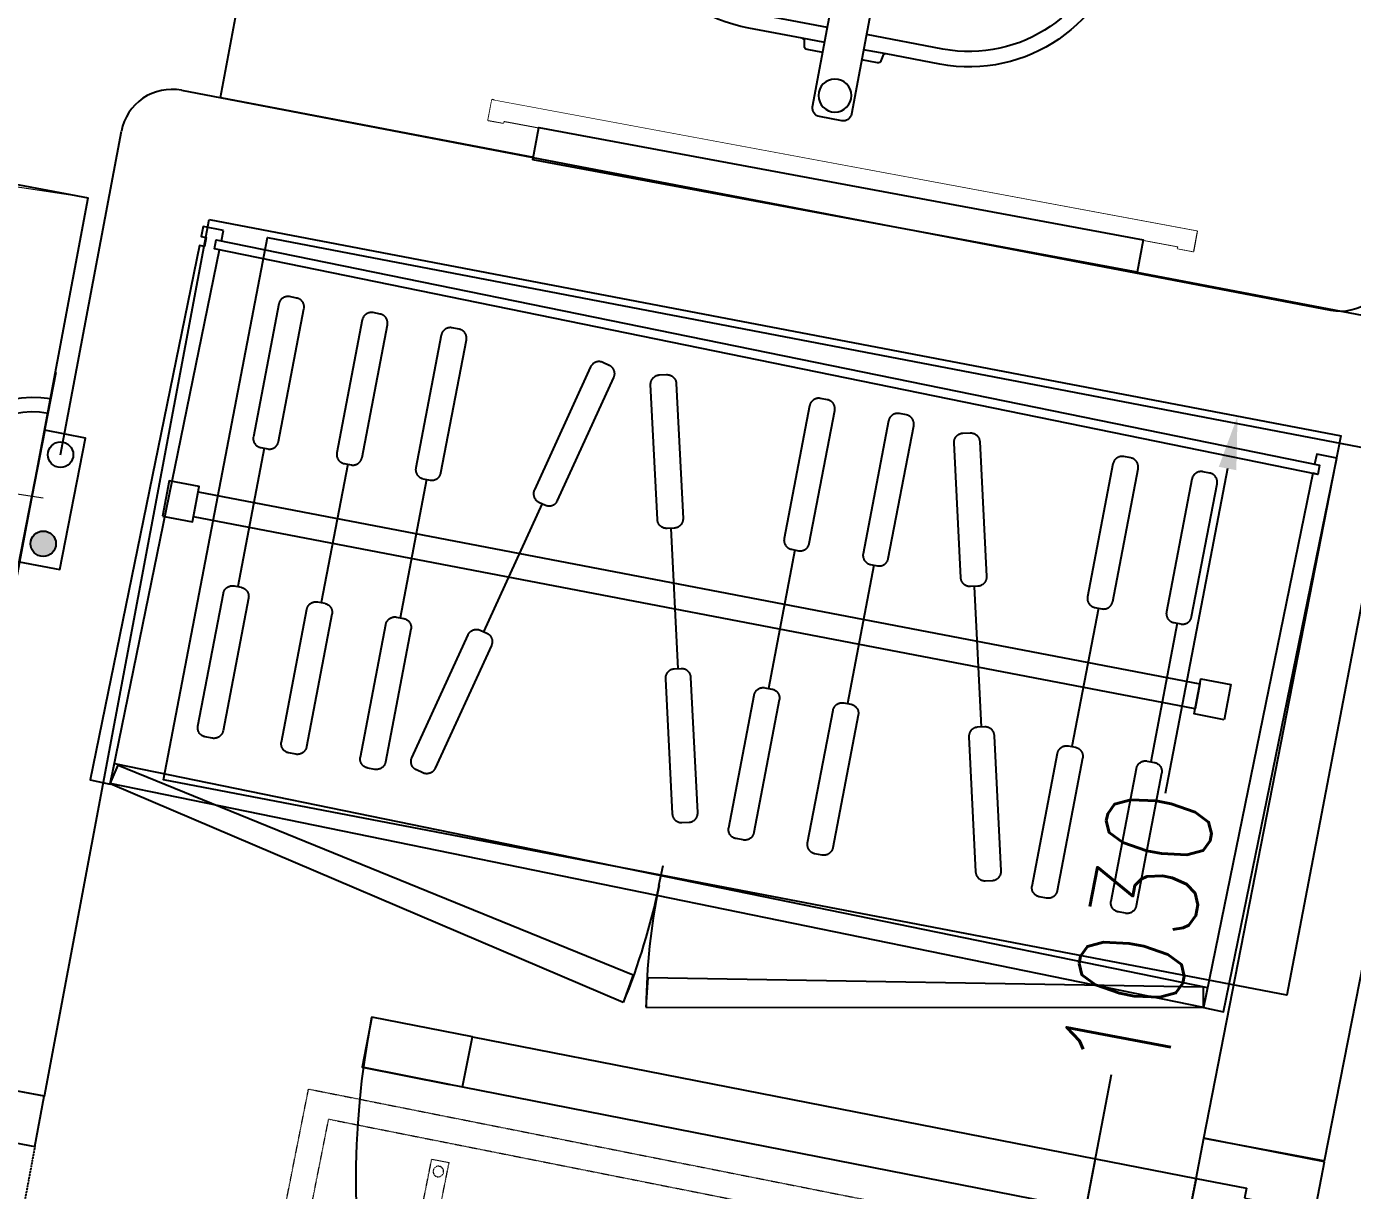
# Model space of a CAD drawing. Extents: x -678889171 to 586587, y -792238163 to 335485.
# Drawn here: x 56635 to 57930, y 27713 to 28850 of the extents above; entities that cross this region are included whole.
import ezdxf
from ezdxf.xclip import XClip

# ---------------------------------------------------------------- set-up
doc = ezdxf.new("R2010")
doc.units = 0
doc.header["$MEASUREMENT"] = 0
doc.header["$XCLIPFRAME"] = 2
doc.set_wipeout_variables(frame=1)
doc.linetypes.add('HIDDEN', pattern=[0.375, 0.25, -0.125])
doc.linetypes.add('XR-Typ21$0$XR-A-TYP-2-3-4-6-7-8-9-10$0$HIDDEN', pattern=[0.375, 0.25, -0.125])
doc.layers.get('0').update_dxf_attribs({"color": 8})
doc.layers.get('Defpoints').update_dxf_attribs({"color": 252})
for name, color, linetype in [('1', 8, 'Continuous'), ('9TH-FURN$0$A-SITE-PATT', 252, 'Continuous'), ('E-POW-BLOCK', 4, 'Continuous'), ('XR-A-5TH floor-Ceiling$0$A-SITE-PATT', 12, 'Continuous'), ('XR-A-9TH-FLOOR$0$A-ANNO-SYMB', 252, 'Continuous'), ('XR-A-TYP.furn$0$A-SITE-PATT', 252, 'Continuous'), ('XR-A-TYP.furn$0$XR-A-TYP-2-3-5-6-7-9$0$I-FURN', 252, 'Continuous'), ('XR-A-TYP.furn$0$XR-A-TYP-2-3-5-6-7-9$0$XREF_1BR$0$I-FURN', 252, 'Continuous'), ('XR-Typ21$0$A-WALL', 252, 'Continuous'), ('XR-Typ21$0$XR-A-2ND-FURN$0$XR-A-TYP-2-3-5-6-7-9$0$A-FURN-SANT', 252, 'Continuous'), ('XR-Typ21$0$XR-A-TYP-2-3-4-6-7-8-9-10$0$A-DOOR', 252, 'Continuous'), ('XR-Typ21$0$XR-A-TYP-2-3-4-6-7-8-9-10$0$A-FLOR-OVHD', 252, 'XR-Typ21$0$XR-A-TYP-2-3-4-6-7-8-9-10$0$HIDDEN')]:
    doc.layers.add(name, color=color, linetype=linetype)
for name, color, linetype, lineweight in [('14- SAD FLEX', 30, 'Continuous', 0), ('2-MH TEXT', 2, 'Continuous', 0), ('Air Outlets', 8, 'Continuous', 0), ('LATS_EQ_IDU', 7, 'Continuous', 0)]:
    doc.layers.add(name, color=color, linetype=linetype, lineweight=lineweight)
doc.styles.add('ROMANS', font='romans.shx')
doc.styles.add('Work$0$E-M.MODUL', font='romans.shx', dxfattribs={"width": 0.8})
doc.dimstyles.new('Work$0$S-DIM', dxfattribs={"dimscale": 500, "dimtxt": 0.2065, "dimasz": 0.104, "dimexe": 0, "dimexo": 0, "dimgap": 0, "dimtad": 0, "dimdec": 0, "dimzin": 0, "dimdsep": 46, "dimtxsty": 'Work$0$E-M.MODUL', "dimcen": 0.25, "dimclrd": 5, "dimclre": 5, "dimclrt": 1, "dimadec": 0, "dimazin": 0, "dimtfac": 1, "dimtdec": 0, "dimtofl": 0, "dimtmove": 0, "dimatfit": 3, "dimfxl": 1, "dimtolj": 1, "dimtzin": 0, "dimlwe": 13, "dimarcsym": 0})

# ---------------------------------------------------------------- blocks, each defined once
blk = doc.blocks.new('SO1 WP')
at = {"layer": 'E-POW-BLOCK'}
h = blk.add_hatch(color=3, dxfattribs=at)
h.dxf.hatch_style = 1
edge = h.paths.add_edge_path()
edge.add_arc((-0.1064, -0.0481), 0.0303, 0, 360)
at = {"layer": 'E-POW-BLOCK', "color": 3}
for p, q in [((0, 0.2), (0, 0.45)), ((-0.3, 0), (0.3, 0))]:
    blk.add_line(p, q, dxfattribs=at)
blk.add_lwpolyline([(0.1593, 0), (-0.1593, 0), (-0.1593, -0.0988), (0.1593, -0.0988)], close=True, dxfattribs=at)
for centre in [(-0.1064, -0.0481), (0.1096, -0.0481)]:
    blk.add_circle(centre, 0.0303, dxfattribs=at)
for centre, radius, start, end in [((0, -0.0028), 0.2353, 0.6833, 179.3167), ((0, 0), 0.2, 0, 180)]:
    blk.add_arc(centre, radius, start, end, dxfattribs=at)
blk = doc.blocks.new('*U2788')
at = {"layer": '14- SAD FLEX', "color": 0, "linetype": 'HIDDEN', "ltscale": 0.1}
for p, q in [((0, 0), (0, 600.1)), ((0, 600.1), (600.1, 600.1)), ((600.1, 600.1), (600.1, 0)), ((25, 25), (25, 575.1)), ((25, 575.1), (575.1, 575.1)), ((575.1, 575.1), (575.1, 25)), ((100, 497.9), (100, 533)), ((100, 533), (500, 302.2)), ((98, 493.8), (72, 493.8)), ((72, 493.8), (72, 397.4)), ((98, 393.3), (98, 497.9)), ((102.1, 497.9), (98, 497.9)), ((98, 397.4), (98, 493.8)), ((102.1, 393.3), (102.1, 497.9)), ((102.1, 397.4), (102.1, 493.8)), ((102.1, 493.8), (128, 493.8)), ((128, 493.8), (128, 397.4)), ((452.7, 468.8), (461.7, 468.8)), ((452.7, 468.8), (452.7, 451.5)), ((461.7, 477.4), (461.7, 442.9)), ((461.7, 477.4), (478.9, 477.4)), ((478.9, 468.8), (556.5, 468.8)), ((430.5, 446.5), (430.5, 439.8)), ((447.7, 446.5), (430.5, 446.5)), ((447.7, 446.5), (447.7, 439.8)), ((452.7, 451.5), (461.7, 451.5)), ((478.9, 442.9), (461.7, 442.9)), ((478.9, 451.5), (556.5, 451.5)), ((447.7, 439.8), (430.5, 439.8)), ((72, 397.4), (98, 397.4)), ((102.1, 393.3), (98, 393.3)), ((100, 220.4), (100, 393.3)), ((128, 397.4), (102.1, 397.4)), ((500, 302.2), (100, 38.4)), ((98, 220.4), (98, 115.8)), ((102.1, 220.4), (102.1, 115.8)), ((72, 119.8), (72, 216.3)), ((72, 216.3), (98, 216.3)), ((128, 216.3), (102.1, 216.3)), ((128, 119.8), (128, 216.3)), ((461.6, 160.7), (461.6, 126.3)), ((461.6, 160.7), (478.9, 160.7)), ((478.9, 160.7), (478.9, 126.3)), ((452.7, 152.1), (461.6, 152.1)), ((452.7, 152.1), (452.7, 134.8)), ((478.9, 152.1), (556.4, 152.1)), ((556.4, 152.1), (556.4, 134.8)), ((430.4, 129.8), (430.4, 123.2)), ((447.7, 129.8), (430.4, 129.8)), ((447.7, 129.8), (447.7, 123.2)), ((452.7, 134.8), (461.6, 134.8)), ((478.9, 134.8), (556.4, 134.8)), ((98, 119.8), (72, 119.8)), ((100, 38.4), (100, 119.8)), ((102.1, 119.8), (128, 119.8)), ((447.7, 123.2), (430.4, 123.2)), ((478.9, 126.3), (461.6, 126.3)), ((575, 25), (25, 25)), ((575.1, 25), (25, 25)), ((600, 0), (0, 0)), ((600.1, 0), (0, 0))]:
    blk.add_line(p, q, dxfattribs=at)
at = {"layer": '14- SAD FLEX', "color": 0}
for p, q in [((100, 533), (500.1, 533)), ((500.1, 533), (500.1, 468.8)), ((478.9, 477.4), (478.9, 442.9)), ((556.5, 468.8), (556.5, 451.5)), ((500.1, 451.5), (500, 152.1)), ((98, 220.4), (102.1, 220.4)), ((500, 134.8), (500, 38.4)), ((102.1, 115.8), (98, 115.8)), ((100, 38.4), (500, 38.4))]:
    blk.add_line(p, q, dxfattribs=at)
at = {"layer": '14- SAD FLEX', "color": 0, "linetype": 'HIDDEN', "ltscale": 0.1, "extrusion": (-1.424e-13, -1.03492e-17, -1)}
for centre in [(87, 480.1), (87, 449.9), (87, 419.2), (87, 163.8), (87, 133.5)]:
    blk.add_ellipse(centre, major_axis=(-0.07, 2.91), ratio=0.999999, start_param=-1.547113, end_param=4.736072, dxfattribs=at)
at = {"layer": '14- SAD FLEX', "color": 0, "extrusion": (-1.424e-13, -1.15929e-17, -1)}
for centre in [(113, 480.1), (113, 449.9)]:
    blk.add_ellipse(centre, major_axis=(-0.1, 2.91), ratio=0.999999, start_param=-1.537705593972815, end_param=4.745479713206769, dxfattribs=at)
at = {"layer": '14- SAD FLEX', "color": 0, "linetype": 'HIDDEN', "ltscale": 0.1, "extrusion": (-1.424e-13, -7.24316e-19, -1)}
blk.add_ellipse((452.7, 446.5), major_axis=(0, 22.3), ratio=0.999999, start_param=4.712047, end_param=6.282844, dxfattribs=at)
at = {"layer": '14- SAD FLEX', "color": 0, "linetype": 'HIDDEN', "ltscale": 0.1, "extrusion": (-1.424e-13, 4.4163e-18, -1)}
blk.add_ellipse((545.8, 460.1), major_axis=(0.29, 5.15), ratio=0.999999, start_param=4.656950285228202, end_param=10.94013559240779, dxfattribs=at)
at = {"layer": '14- SAD FLEX', "color": 0, "linetype": 'HIDDEN', "ltscale": 0.1, "extrusion": (-1.424e-13, -2.73922e-18, -1)}
blk.add_ellipse((452.7, 446.5), major_axis=(-0.04, 5), ratio=0.999999, start_param=-1.562211, end_param=0.008586, dxfattribs=at)
at = {"layer": '14- SAD FLEX', "color": 0, "linetype": 'HIDDEN', "ltscale": 0.1, "extrusion": (-1.424e-13, -1.15929e-17, -1)}
for centre in [(113, 419.2), (113, 194.4), (113, 163.8), (113, 133.5)]:
    blk.add_ellipse(centre, major_axis=(-0.1, 2.91), ratio=0.999999, start_param=-1.537705593972815, end_param=4.745479713206769, dxfattribs=at)
at = {"layer": '14- SAD FLEX', "color": 0, "extrusion": (-1.424e-13, -1.03492e-17, -1)}
blk.add_ellipse((87, 194.4), major_axis=(-0.07, 2.91), ratio=0.999999, start_param=-1.547113, end_param=4.736072, dxfattribs=at)
at = {"layer": '14- SAD FLEX', "color": 0, "linetype": 'HIDDEN', "ltscale": 0.1, "extrusion": (-1.424e-13, -7.31176e-19, -1)}
blk.add_ellipse((452.7, 129.8), major_axis=(0, 22.3), ratio=0.999999, start_param=4.712047, end_param=6.282844, dxfattribs=at)
at = {"layer": '14- SAD FLEX', "color": 0, "linetype": 'HIDDEN', "ltscale": 0.1, "extrusion": (-1.424e-13, 3.32278e-18, -1)}
blk.add_ellipse((545.7, 143.5), major_axis=(0.29, 5.15), ratio=0.999999, start_param=4.656950285228202, end_param=10.94013559240779, dxfattribs=at)
at = {"layer": '14- SAD FLEX', "color": 0, "linetype": 'HIDDEN', "ltscale": 0.1, "extrusion": (-1.424e-13, 7.73502e-18, -1)}
blk.add_ellipse((452.7, 129.8), major_axis=(0.09, 5), ratio=0.999999, start_param=4.694216, end_param=6.265012, dxfattribs=at)
at = {"layer": '2-MH TEXT', "color": 0, "ltscale": 0.02, "style": 'ROMANS'}
blk.add_text('AD', height=47.4, dxfattribs=at).set_placement((235.4, 316))
blk = doc.blocks.new('LATS_IDU_MIDDLE_STATIC_M1')
at = {"layer": 'Air Outlets', "color": 251, "true_color": 0x636466, "extrusion": (2.55996e-11, 7.89147e-07, 1), "rotation": 4.624811842361033e-08}
blk.add_blockref('*U2788', (141.7, -228.2, -1.9), dxfattribs=at)
blk = doc.blocks.new('XR-A-Ceiling-Typ21')
at = {"layer": 'LATS_EQ_IDU', "color": 0, "extrusion": (-6.24877e-08, 1.23203e-08, 1), "rotation": 78.766150389007}
blk.add_blockref('LATS_IDU_MIDDLE_STATIC_M1', (59931.5, 13490.4, 0), dxfattribs=at)
blk = doc.blocks.new('*D3246')
at = {"layer": '1', "color": 5, "lineweight": -2, "transparency": 16777216}
for p, q in [((56399.1, 28779.6), (56406.8, 28831)), ((56339.7, 28383.4), (56332, 28332))]:
    blk.add_line(p, q, dxfattribs=at)
at = {"layer": '1', "color": 5, "lineweight": 13, "transparency": 16777216}
for p, q in [((56695.6, 28682.6), (56391.4, 28728.2)), ((56651.7, 28389.3), (56347.4, 28434.9))]:
    blk.add_line(p, q, dxfattribs=at)
at = {"layer": '1', "color": 5, "transparency": 16777216}
for points in [[(56390.5, 28780.9), (56407.6, 28778.3), (56391.4, 28728.2)], [(56331.2, 28384.7), (56348.3, 28382.2), (56347.4, 28434.9)]]:
    blk.add_solid(points, dxfattribs=at)
at = {"layer": 'Defpoints', "color": 0, "transparency": 16777216}
for p in [(56391.4, 28728.2), (56695.6, 28682.6), (56651.7, 28389.3, 0)]:
    blk.add_point(p, dxfattribs=at)
at = {"layer": '1', "color": 1, "transparency": 16777216, "insert": (56369.4, 28581.5), "char_height": 103.25, "attachment_point": 5, "rotation": 81.4857, "style": 'Work$0$E-M.MODUL'}
blk.add_mtext('\\A1;300', dxfattribs=at)
blk = doc.blocks.new('*D3288')
at = {"layer": '1', "color": 5, "lineweight": 13, "transparency": 16777216}
for p, q in [((57396.9, 28549.9), (57817.9, 28469.3)), ((57203.5, 27538.6), (57624.5, 27458.1))]:
    blk.add_line(p, q, dxfattribs=at)
at = {"layer": '1', "color": 5, "lineweight": -2, "transparency": 16777216}
for p, q in [((57808.1, 28418.3), (57747.4, 28100.9)), ((57634.3, 27509.2), (57695, 27826.6))]:
    blk.add_line(p, q, dxfattribs=at)
at = {"layer": '1', "color": 5, "transparency": 16777216}
for points in [[(57799.6, 28419.9), (57816.7, 28416.6), (57817.9, 28469.3)], [(57625.8, 27510.8), (57642.8, 27507.6), (57624.5, 27458.1)]]:
    blk.add_solid(points, dxfattribs=at)
at = {"layer": 'Defpoints', "color": 0, "transparency": 16777216}
for p in [(57396.9, 28549.9), (57817.9, 28469.3), (57203.5, 27538.6, -1.9)]:
    blk.add_point(p, dxfattribs=at)
at = {"layer": '1', "color": 1, "transparency": 16777216, "insert": (57721.2, 27963.7), "char_height": 103.25, "attachment_point": 5, "rotation": 79.1726, "style": 'Work$0$E-M.MODUL'}
blk.add_mtext('\\A1;1030', dxfattribs=at)
blk = doc.blocks.new('*U1119')
for p, q in [((710, 720), (710, 200)), ((760, 720), (760, 200)), ((0, -20), (0, 100)), ((40, 100), (0, 100)), ((40, 100), (40, 50)), ((760, 100), (760, 50)), ((760, 100), (800, 100)), ((800, -20), (800, 100)), ((40, 50), (50, 50)), ((50, 50), (50, -20)), ((750, 50), (750, -20)), ((760, 50), (750, 50)), ((50, -20), (0, -20)), ((750, -20), (800, -20))]:
    blk.add_line(p, q)
for points in [[(710, 720), (760, 720), (760, 820), (710, 820), (710, 733), (710, 820)], [(710, 200), (760, 200), (760, 100), (710, 100), (710, 187)]]:
    blk.add_lwpolyline(points, close=True)
blk.add_arc((760, 100), 720, 90, 180)
at = {"layer": 'XR-Typ21$0$XR-A-TYP-2-3-4-6-7-8-9-10$0$A-FLOR-OVHD'}
for p, q in [((40, 100), (760, 100)), ((50, -20), (750, -20))]:
    blk.add_line(p, q, dxfattribs=at)
blk = doc.blocks.new('*U1116')
for p, q in [((40, 820), (40, 200)), ((90, 820), (90, 200)), ((0, -20), (0, 100)), ((40, 100), (0, 100)), ((40, 100), (40, 50)), ((860, 100), (860, 50)), ((860, 100), (900, 100)), ((900, -20), (900, 100)), ((40, 50), (50, 50)), ((50, 50), (50, -20)), ((860, 50), (850, 50)), ((850, 50), (850, -20)), ((50, -20), (0, -20)), ((850, -20), (900, -20))]:
    blk.add_line(p, q)
for points in [[(90, 820), (40, 820), (40, 920), (90, 920), (90, 833), (90, 920)], [(90, 200), (40, 200), (40, 100), (90, 100), (90, 187)]]:
    blk.add_lwpolyline(points, close=True)
blk.add_arc((40, 100), 820, 0, 90)
at = {"layer": 'XR-Typ21$0$XR-A-TYP-2-3-4-6-7-8-9-10$0$A-FLOR-OVHD'}
for p, q in [((860, 100), (40, 100)), ((850, -20), (50, -20))]:
    blk.add_line(p, q, dxfattribs=at)
blk = doc.blocks.new('XR-Typ21$0$XR-A-2ND-FURN$0$XR-A-TYP-2-3-5-6-7-9$0$XREF_3BR$0$SEC-MIR1')
at = {"layer": 'XR-Typ21$0$XR-A-2ND-FURN$0$XR-A-TYP-2-3-5-6-7-9$0$A-FURN-SANT'}
for points in [[(-30, 885), (-32, 885), (-32, 898), (-50, 898), (-50, 900), (-30, 900)], [(-44, 202), (-50, 202), (-50, 898), (-44, 898)], [(-32, 202), (-32, 898), (-44, 898), (-44, 202)], [(-30, 215), (-32, 215), (-32, 202), (-50, 202), (-50, 200), (-30, 200)]]:
    blk.add_lwpolyline(points, close=True, dxfattribs=at)
blk.add_wipeout([(0, 250), (-32, 250), (-32, 215), (-30, 215), (-30, 200), (-50, 200), (-50, 900), (-30, 900), (-30, 885), (-32, 885), (-32, 850), (0, 850)]).dxf.layer = 'XR-Typ21$0$XR-A-2ND-FURN$0$XR-A-TYP-2-3-5-6-7-9$0$A-FURN-SANT'
blk.add_lwpolyline([(0, 250), (-32, 250), (-32, 850), (0, 850)], close=True, dxfattribs=at)
blk = doc.blocks.new('XR-Typ21$0$XR-A-2ND-FURN$0$XR-A-TYP-2-3-5-6-7-9$0$A$C1e9f3e9b')
at = {"layer": 'XR-Typ21$0$XR-A-2ND-FURN$0$XR-A-TYP-2-3-5-6-7-9$0$A-FURN-SANT'}
blk.add_circle((0, 0), 16.1, dxfattribs=at)
blk.add_wipeout([(358.4, 96.7), (359.7, -93.3), (340.9, -178.2), (295.9, -224), (219.8, -251), (151.8, -246.1), (102.7, -216.6), (71.6, -181.4), (49.7, -94.6), (48.4, 95.4), (66.7, 174.5), (103.5, 217), (175.6, 249.7), (242.7, 248.1), (282.8, 229.3), (329.4, 184.3)]).dxf.layer = 'XR-Typ21$0$XR-A-2ND-FURN$0$XR-A-TYP-2-3-5-6-7-9$0$A-FURN-SANT'
for p, q in [((63.4, 95.5), (64, 19.6)), ((343.4, 96.6), (344.7, -93.4)), ((203.8, 51.8), (204.3, -50.1)), ((48.9, 42), (49, 19.5)), ((103.9, -18.9), (103.8, 19.7)), ((255.5, 1.1), (153.1, 0.6)), ((49.1, -19.1), (49.2, -41.6)), ((64.1, -19), (64.7, -94.5))]:
    blk.add_line(p, q, dxfattribs=at)
for points in [[(39.1, -19.1), (39.2, -34.8, 0.36397), (41.7, -37.8), (46.7, -38.6, -0.36397), (49.2, -41.6), (49.7, -94.6, 1), (359.7, -93.3), (358.4, 96.7, 1), (48.4, 95.4), (48.9, 42, -0.36397), (46.4, 39), (41.4, 38.1, 0.36397), (38.9, 35.1), (39, 19.5)], [(108.3, -18.9, 0.465324), (129.5, -2.5), (129.4, 3.6, 0.465324), (108.1, 19.8)]]:
    blk.add_lwpolyline(points, format="xyb", dxfattribs=at)
blk.add_lwpolyline([(-14.8, -19.4), (112.4, -18.8, 0.465324), (133.5, -2.5), (133.5, 3.6, 0.465324), (112.2, 19.8), (-15, 19.2, 0.414214), (-23, 11.1), (-22.9, -11.3, 0.414214)], format="xyb", close=True, dxfattribs=at)
for centre, radius in [((204.3, 0.8), 37.5), ((204, 0.8), 26)]:
    blk.add_circle(centre, radius, dxfattribs=at)
for centre, start, end in [((203.4, 96.1), 0.2386, 180.2386), ((204.7, -93.9), 180.2386, 0.2386)]:
    blk.add_arc(centre, 140, start, end, dxfattribs=at)
blk = doc.blocks.new('XR-Typ21')
at = {"layer": 'XR-Typ21$0$A-WALL'}
for p, q in [((59625.3, 15258.4), (59811.4, 16248.9)), ((58068.6, 15426.8), (59496, 15160.5)), ((59625.3, 15258.4), (60741.6, 15045.6)), ((59335.3, 14305.5), (59496, 15160.5)), ((59453.3, 14283.3), (59614.1, 15139.3)), ((59614.1, 15139.3), (60719.5, 14927.9)), ((60585.4, 14242.4), (60719.6, 14928.4)), ((60703.3, 14220.2), (60837.5, 14905.8)), ((59453.3, 14283.3), (59335.3, 14305.5)), ((60585.4, 14242.4, 0), (60703.5, 14220.2, 0))]:
    blk.add_line(p, q, dxfattribs=at)
at = {"layer": 'XR-Typ21$0$XR-A-TYP-2-3-4-6-7-8-9-10$0$A-DOOR', "extrusion": (1.65382e-12, -3.1106e-13, -1), "zscale": -1, "rotation": 280.6413089622156}
blk.add_blockref('*U1119', (-59433.6, 14287, 0), dxfattribs=at)
at = {"layer": 'XR-Typ21$0$XR-A-TYP-2-3-4-6-7-8-9-10$0$A-DOOR', "extrusion": (1.45727e-12, -1.94208e-13, -1), "zscale": -1, "rotation": 281.0779372714564}
blk.add_blockref('*U1116', (-60683.7, 14223.1, 0), dxfattribs=at)
at = {"layer": 'XR-Typ21$0$XR-A-2ND-FURN$0$XR-A-TYP-2-3-5-6-7-9$0$A-FURN-SANT', "rotation": 259.4534188331538}
blk.add_blockref('XR-Typ21$0$XR-A-2ND-FURN$0$XR-A-TYP-2-3-5-6-7-9$0$XREF_3BR$0$SEC-MIR1', (59684.6, 15243.4), dxfattribs=at)
at = {"layer": 'XR-Typ21$0$XR-A-2ND-FURN$0$XR-A-TYP-2-3-5-6-7-9$0$A-FURN-SANT', "xscale": -0.9999999999999998, "rotation": 259.6919872630203}
blk.add_blockref('XR-Typ21$0$XR-A-2ND-FURN$0$XR-A-TYP-2-3-5-6-7-9$0$A$C1e9f3e9b', (60225.2, 15260.3), dxfattribs=at)
blk = doc.blocks.new('*U1631')
at = {"layer": 'XR-A-TYP.furn$0$XR-A-TYP-2-3-5-6-7-9$0$XREF_1BR$0$I-FURN'}
for points in [[(-2028.8, 0), (-1998.8, 0), (-1998.8, 35), (-2028.8, 35)], [(-1003.1, 5), (-1998.8, 5), (-1998.8, 30), (-1003.1, 30)], [(-973.1, 0), (-1003.1, 0), (-1003.1, 35), (-973.1, 35)]]:
    blk.add_lwpolyline(points, close=True, dxfattribs=at)
blk = doc.blocks.new('XR-A-TYP.furn$0$XR-A-TYP-2-3-5-6-7-9$0$XREF_1BR$0$A$C0C3539C5')
at = {"layer": 'XR-A-TYP.furn$0$XR-A-TYP-2-3-5-6-7-9$0$XREF_1BR$0$I-FURN', "ltscale": 0.5}
for p, q in [((-0.0688, 0), (0.0688, 0)), ((-0.0688, -0.083), (0.0688, -0.083)), ((-0.0688, -0.1615), (0.0688, -0.1615)), ((-0.0668, -0.2767), (0.0668, -0.2441)), ((-0.0668, -0.4045), (0.0668, -0.4371)), ((-0.0688, -0.5277), (0.0688, -0.5277)), ((-0.0688, -0.6062), (0.0688, -0.6062)), ((-0.0668, -0.7062), (0.0668, -0.7388)), ((-0.0688, -0.8293), (0.0688, -0.8293)), ((-0.0688, -0.9078), (0.0688, -0.9078))]:
    blk.add_line(p, q, dxfattribs=at)
for points in [[(-0.2098, -0.0125, -0.414214), (-0.2188, -0.0035), (-0.2188, 0.0035, -0.414214), (-0.2098, 0.0125), (-0.0778, 0.0125, -0.414214), (-0.0688, 0.0035), (-0.0688, -0.0035, -0.414214), (-0.0778, -0.0125)], [(0.2098, -0.0125, 0.414214), (0.2188, -0.0035), (0.2188, 0.0035, 0.414214), (0.2098, 0.0125), (0.0778, 0.0125, 0.414214), (0.0688, 0.0035), (0.0688, -0.0035, 0.414214), (0.0778, -0.0125)], [(-0.2098, -0.0955, -0.414214), (-0.2188, -0.0865), (-0.2188, -0.0795, -0.414214), (-0.2098, -0.0705), (-0.0778, -0.0705, -0.414214), (-0.0688, -0.0795), (-0.0688, -0.0865, -0.414214), (-0.0778, -0.0955)], [(0.2098, -0.0955, 0.414214), (0.2188, -0.0865), (0.2188, -0.0795, 0.414214), (0.2098, -0.0705), (0.0778, -0.0705, 0.414214), (0.0688, -0.0795), (0.0688, -0.0865, 0.414214), (0.0778, -0.0955)], [(-0.2098, -0.174, -0.414214), (-0.2188, -0.165), (-0.2188, -0.158, -0.414214), (-0.2098, -0.149), (-0.0778, -0.149, -0.414214), (-0.0688, -0.158), (-0.0688, -0.165, -0.414214), (-0.0778, -0.174)], [(0.2098, -0.174, 0.414214), (0.2188, -0.165), (0.2188, -0.158, 0.414214), (0.2098, -0.149), (0.0778, -0.149, 0.414214), (0.0688, -0.158), (0.0688, -0.165, 0.414214), (0.0778, -0.174)], [(0.2067, -0.2228, 0.414214), (0.2133, -0.2119), (0.2117, -0.2051, 0.414214), (0.2008, -0.1985), (0.0726, -0.2298, 0.414214), (0.066, -0.2407), (0.0676, -0.2475, 0.414214), (0.0785, -0.2541)], [(-0.2008, -0.3223, -0.414214), (-0.2117, -0.3157), (-0.2133, -0.3089, -0.414214), (-0.2067, -0.298), (-0.0785, -0.2667, -0.414214), (-0.0676, -0.2733), (-0.066, -0.2801, -0.414214), (-0.0726, -0.291)], [(-0.2008, -0.3589, 0.414214), (-0.2117, -0.3655), (-0.2133, -0.3723, 0.414214), (-0.2067, -0.3832), (-0.0785, -0.4145, 0.414214), (-0.0676, -0.4079), (-0.066, -0.4011, 0.414214), (-0.0726, -0.3902)], [(0.2067, -0.4585, -0.414214), (0.2133, -0.4693), (0.2117, -0.4761, -0.414214), (0.2008, -0.4827), (0.0726, -0.4514, -0.414214), (0.066, -0.4405), (0.0676, -0.4337, -0.414214), (0.0785, -0.4271)], [(-0.2098, -0.5402, -0.414214), (-0.2188, -0.5312), (-0.2188, -0.5242, -0.414214), (-0.2098, -0.5152), (-0.0778, -0.5152, -0.414214), (-0.0688, -0.5242), (-0.0688, -0.5312, -0.414214), (-0.0778, -0.5402)], [(0.2098, -0.5402, 0.414214), (0.2188, -0.5312), (0.2188, -0.5242, 0.414214), (0.2098, -0.5152), (0.0778, -0.5152, 0.414214), (0.0688, -0.5242), (0.0688, -0.5312, 0.414214), (0.0778, -0.5402)], [(-0.2098, -0.6187, -0.414214), (-0.2188, -0.6097), (-0.2188, -0.6027, -0.414214), (-0.2098, -0.5937), (-0.0778, -0.5937, -0.414214), (-0.0688, -0.6027), (-0.0688, -0.6097, -0.414214), (-0.0778, -0.6187)], [(0.2098, -0.6187, 0.414214), (0.2188, -0.6097), (0.2188, -0.6027, 0.414214), (0.2098, -0.5937), (0.0778, -0.5937, 0.414214), (0.0688, -0.6027), (0.0688, -0.6097, 0.414214), (0.0778, -0.6187)], [(-0.2008, -0.6606, 0.414214), (-0.2117, -0.6672), (-0.2133, -0.674, 0.414214), (-0.2067, -0.6849), (-0.0785, -0.7162, 0.414214), (-0.0676, -0.7096), (-0.066, -0.7028, 0.414214), (-0.0726, -0.6919)], [(0.2067, -0.7601, -0.414214), (0.2133, -0.771), (0.2117, -0.7778, -0.414214), (0.2008, -0.7844), (0.0726, -0.7531, -0.414214), (0.066, -0.7422), (0.0676, -0.7354, -0.414214), (0.0785, -0.7288)], [(-0.2098, -0.8418, -0.414214), (-0.2188, -0.8328), (-0.2188, -0.8258, -0.414214), (-0.2098, -0.8168), (-0.0778, -0.8168, -0.414214), (-0.0688, -0.8258), (-0.0688, -0.8328, -0.414214), (-0.0778, -0.8418)], [(0.2098, -0.8418, 0.414214), (0.2188, -0.8328), (0.2188, -0.8258, 0.414214), (0.2098, -0.8168), (0.0778, -0.8168, 0.414214), (0.0688, -0.8258), (0.0688, -0.8328, 0.414214), (0.0778, -0.8418)], [(-0.2098, -0.9203, -0.414214), (-0.2188, -0.9113), (-0.2188, -0.9043, -0.414214), (-0.2098, -0.8953), (-0.0778, -0.8953, -0.414214), (-0.0688, -0.9043), (-0.0688, -0.9113, -0.414214), (-0.0778, -0.9203)], [(0.2098, -0.9203, 0.414214), (0.2188, -0.9113), (0.2188, -0.9043, 0.414214), (0.2098, -0.8953), (0.0778, -0.8953, 0.414214), (0.0688, -0.9043), (0.0688, -0.9113, 0.414214), (0.0778, -0.9203)]]:
    blk.add_lwpolyline(points, format="xyb", close=True, dxfattribs=at)
blk = doc.blocks.new('XR-A-TYP.furn$0$XR-A-TYP-2-3-5-6-7-9')
at = {"layer": 'XR-A-TYP.furn$0$XR-A-TYP-2-3-5-6-7-9$0$I-FURN'}
blk.add_line((60053.4, 14489, 0), (60057.4, 14508.6, 0), dxfattribs=at)
for points in [[(59628.1, 15128.4), (59608.5, 15132.4), (59606.5, 15122.6), (59611.4, 15121.6), (59609.6, 15112.8), (59604.7, 15113.8), (59498, 14592.1), (59517.6, 14588.1), (59624.3, 15109.7), (59619.4, 15110.7), (59621.2, 15119.5), (59626.1, 15118.5)], [(60715.2, 14906.1), (60695.6, 14910.1), (60693.6, 14900.3), (60698.5, 14899.3), (60696.7, 14890.4), (60691.8, 14891.5), (60585.1, 14369.8), (60604.7, 14365.8)]]:
    blk.add_lwpolyline(points, close=True, dxfattribs=at)
at = {"layer": 'XR-A-TYP.furn$0$XR-A-TYP-2-3-5-6-7-9$0$I-FURN', "elevation": 0}
for points in [[(60696.7, 14890.4), (59619.4, 15110.7), (59621.2, 15119.5), (60698.5, 14899.3)], [(60585.1, 14369.8), (59517.7, 14588.6), (59521.7, 14608.1), (60589.1, 14389.4)], [(60018.6, 14374.7), (59517.7, 14588.4), (59525.5, 14606.6), (60028.2, 14401.8)], [(60040.7, 14370.2), (60585.1, 14370), (60585.1, 14389.8), (60042.4, 14398.9)]]:
    blk.add_lwpolyline(points, close=True, dxfattribs=at)
at = {"layer": 'XR-A-TYP.furn$0$XR-A-TYP-2-3-5-6-7-9$0$I-FURN'}
for centre, start, end in [((59436.5, 14614.6, 0), 337.605, 348.4896), ((60670.3, 14362.9, 0), 168.4496, 179.3337)]:
    blk.add_arc(centre, 629.6, start, end, dxfattribs=at)
at = {"layer": 'XR-A-TYP.furn$0$XR-A-TYP-2-3-5-6-7-9$0$I-FURN', "extrusion": (3.17586e-11, -7.17809e-12, -1)}
ref = blk.add_blockref('XR-A-TYP.furn$0$XR-A-TYP-2-3-5-6-7-9$0$XREF_1BR$0$A$C0C3539C5', (-59655, 14848.4, 0), dxfattribs=dict(at, xscale=1000.000000000001, yscale=1000.000000000001, zscale=-1000.000000000001, rotation=280.8531868448307))
XClip(ref).set_block_clipping_path([(-0.2713684594, -1.0810501343), (0.2675332336, 0.0356596438)])
at = {"layer": 'XR-A-TYP.furn$0$XR-A-TYP-2-3-5-6-7-9$0$I-FURN', "rotation": 349.1468131489154}
blk.add_blockref('*U1631', (61561, 14467.7, 0), dxfattribs=at)
blk = doc.blocks.new('XR-A-TYP.furn')
at = {"layer": 'XR-A-TYP.furn$0$A-SITE-PATT'}
blk.add_blockref('XR-A-TYP.furn$0$XR-A-TYP-2-3-5-6-7-9', (0, 0), dxfattribs=at)

msp = doc.modelspace()

# ---------------------------------------------------------------- block references
at = {"layer": 'XR-A-9TH-FLOOR$0$A-ANNO-SYMB'}
msp.add_blockref('XR-Typ21', (-2800.4, 13522.1), dxfattribs=at)

# ---------------------------------------------------------------- next in the draw order: block references
at = {"layer": '9TH-FURN$0$A-SITE-PATT'}
msp.add_blockref('XR-A-TYP.furn', (-2800.4, 13522.1), dxfattribs=at)

# ---------------------------------------------------------------- next in the draw order: linework, layer by layer
at = {"layer": '1', "color": 4}
for p, q in [((56786.7, 28787.5), (57908.8, 28572.9)), ((56668.8, 28431.7, 0), (56728.2, 28747.6, 0))]:
    msp.add_line(p, q, dxfattribs=at)
at = {"layer": '1', "color": 4, "extrusion": (2.08827e-09, 1.09187e-08, 1)}
msp.add_arc((56777.3, 28738.4, 0), 50, 79.1726, 169.3582, dxfattribs=at)
at = {"layer": '1', "color": 4}
msp.add_arc((57918.2, 28622, 0), 50, 259.1726, 349.1726, dxfattribs=at)

# ---------------------------------------------------------------- next in the draw order: block references
at = {"layer": 'E-POW-BLOCK', "xscale": 410.1995351285419, "yscale": 410.1995351285419, "zscale": 410.1995351285419, "rotation": 78.99021872989981}
msp.add_blockref('SO1 WP', (56640.8, 28391.4, 0), dxfattribs=at)
at = {"layer": 'XR-A-5TH floor-Ceiling$0$A-SITE-PATT', "color": 4}
msp.add_blockref('XR-A-Ceiling-Typ21', (-2800.4, 13522), dxfattribs=at)

# ---------------------------------------------------------------- next in the draw order: dimensions: what is measured, and where the dimension line sits
at = {"layer": '1', "color": 2}
dim = msp.add_aligned_dim(p1=(56651.7, 28389.3, 0), p2=(56695.6, 28682.6), distance=307.6, text='300', dimstyle='Work$0$S-DIM', dxfattribs=at)
dim.commit()
dim.dimension.update_dxf_attribs({"geometry": '*D3246', "text_midpoint": (56369.4, 28581.5)})
at = {"layer": '1', "color": 4}
dim = msp.add_aligned_dim(p1=(57203.5, 27538.6, -1.9), p2=(57396.9, 28549.9), distance=-428.6, dimstyle='Work$0$S-DIM', dxfattribs=at)
dim.commit()
dim.dimension.update_dxf_attribs({"geometry": '*D3288', "text_midpoint": (57721.2, 27963.7)})

doc.saveas('drawing.dxf')
